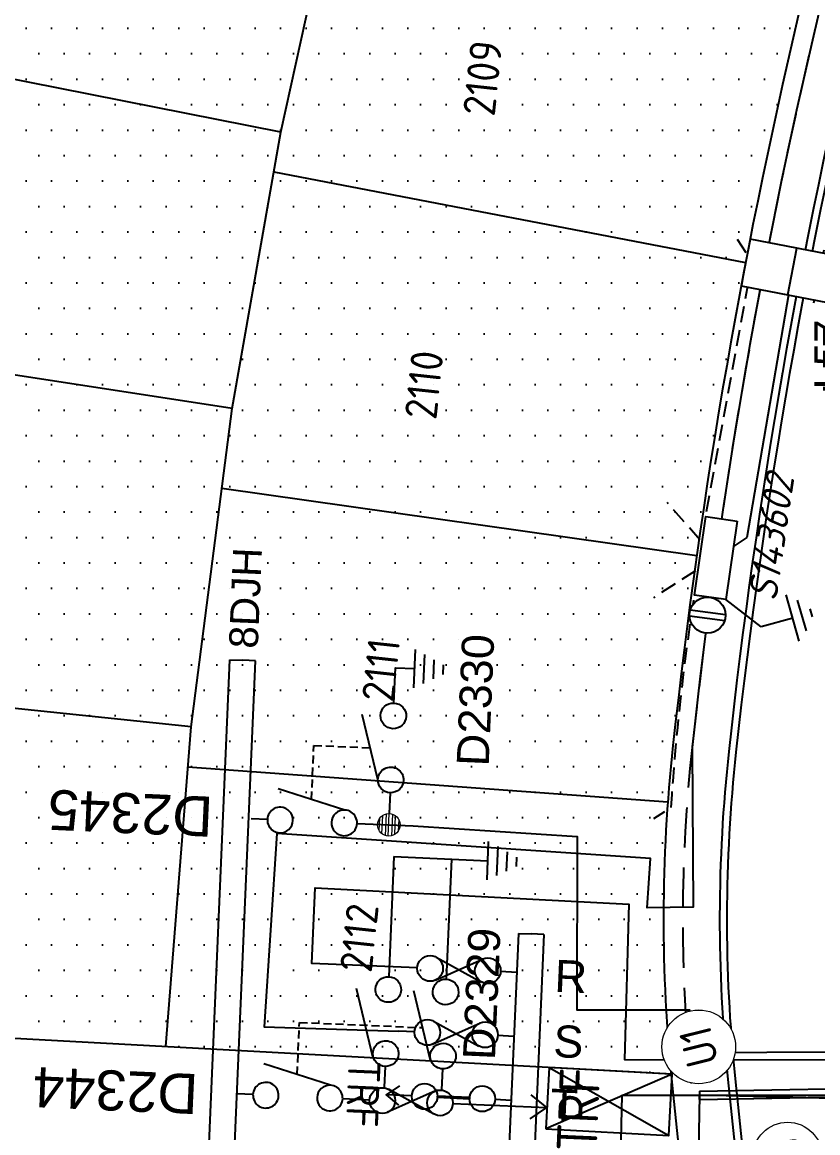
# Model space of a CAD drawing. Extents: x 294483 to 298733, y 6233899 to 6239242.
# Drawn here: x 296317 to 296366.6, y 6236670.9 to 6236740.2 of the extents above; entities that cross this region are included whole.
import ezdxf
from ezdxf.enums import TextEntityAlignment as Align

# ---------------------------------------------------------------- set-up
doc = ezdxf.new("R2010")
doc.units = 0
for name, pattern in [('A', [0]), ('CENTERX2', [4, 2.5, -0.5, 0.5, -0.5]), ('DASHED', [0.75, 0.5, -0.25]), ('Trench-Service', [1.5, 1, -0.5])]:
    doc.linetypes.add(name, pattern=pattern)
for name, color, linetype in [('_User Duct ID', 3, 'Continuous'), ('Duct_SP_NEW', 2, 'Continuous'), ('Equip_HV_NEW', 2, 'Continuous'), ('Equip_LV_NEW', 2, 'Continuous'), ('Equip_SP_SL_NEW', 2, 'Continuous'), ('Mains_HV_NEW_U72', 2, 'Continuous'), ('Mains_LV_NEW_T84', 2, 'Continuous'), ('Notes', 7, 'Continuous'), ('Notes_LV_MISC', 7, 'Continuous'), ('Notes_SL_MISC', 7, 'Continuous'), ('Notes_SP_NEW', 2, 'Continuous'), ('Services_SP_NEW_UG', 2, 'Trench-Service'), ('Sub_LV_EXT', 7, 'Continuous'), ('Sub_LV_NEW', 2, 'Continuous'), ('Sub_SP_NEW', 2, 'Continuous'), ('SupportsOH_SP_TR_HV_LV_SL_EXT', 7, 'Continuous'), ('SupportsUG_SP_LV_NEW', 2, 'Continuous'), ('SupportsUG_SP_LV_SL_NEW', 2, 'Continuous'), ('Trench_SP_NEW', 2, 'Continuous')]:
    doc.layers.add(name, color=color, linetype=linetype)
doc.layers.add('Cadastre Land Parcels_SP_EXT', color=9, linetype='Continuous', lineweight=5)
doc.styles.add('ARIAL', font='arial.ttf', dxfattribs={"height": 2})
doc.styles.add('iecARIAL', font='arial.ttf', dxfattribs={"height": 2})
doc.styles.add('ieISOCP', font='isocp.shx')
doc.styles.add('IESYMBOL1', font='isocp.shx')
doc.styles.add('POLE_LABEL', font='arial.ttf')
doc.styles.add('SL_LABEL', font='arial.ttf')
doc.styles.get("Standard").update_dxf_attribs({"font": 'isocp.shx'})
doc.styles.add('SWG_LABEL', font='arial.ttf', dxfattribs={"height": 2})
doc.styles.add('SWITCH_LABEL', font='arial.ttf', dxfattribs={"height": 2.5})
doc.linetypes.add('Cable 4', pattern='A,5.25,-0.1,["o",Standard,S=2,R=0,X=1.5,Y=-0.7],-4', length=9.35)
doc.linetypes.add('Cable New UG', pattern='A,7,-0.25,["x",Standard,S=2,R=0,X=0.2,Y=-0.8],-2.1', length=9.35)

# ---------------------------------------------------------------- blocks, each defined once
blk = doc.blocks.new('SUB_PADMOUNT_NEW')
for p, q in [((-3.84, 1.92), (3.84, -1.92)), ((3.84, 1.92), (-3.84, -1.92))]:
    blk.add_line(p, q)
blk.add_lwpolyline([(-3.84, -1.92), (3.84, -1.92), (3.84, 1.92), (-3.84, 1.92)], close=True)
for tag, height, flags, p in [('ASSET_NUM', 2.5, 8, (2, 2)), ('STREET_CODE', 0.2, 9, (1.5, 0)), ('NO_PHASES', 0.2, 9, (1.5, -0.2)), ('OPERATING_VOLTAGE', 0.2, 9, (1.5, -0.4)), ('ORIENTATION', 0.2, 9, (1.5, -0.6)), ('OWNED_BY', 0.2, 9, (1.5, -0.8)), ('OPERATED_BY', 0.2, 9, (1.5, -1)), ('MAINTAINED_BY', 0.2, 9, (1.5, -1.2)), ('CONSTRUCTED_VOLTAGE', 0.2, 9, (1.5, -1.4)), ('SECONDARY_VOLTAGE', 0.2, 9, (1.5, -1.6)), ('STATE', 0.2, 9, (1.5, -1.8)), ('PARENT', 0.2, 9, (1.5, -2)), ('SUBSTATION_TYPE', 0.2, 9, (1.5, -2.2)), ('SUBURB', 0.2, 9, (1.5, -2.8)), ('USAGE', 0.2, 9, (1.5, -2.4)), ('LEGEND', 0.2, 9, (1.5, -2.6)), ('STREETNAME', 0.2, 9, (1.5, -3)), ('LOCATION', 0.2, 9, (1.5, -3.2)), ('NOTES', 0.2, 9, (1.5, -3.4)), ('Z', 0.2, 1, (1.5, -3.6))]:
    blk.add_attdef(tag, text='', height=height, dxfattribs=dict(flags=flags)).set_placement(p, align=Align.MIDDLE_LEFT)
blk = doc.blocks.new('TX_LINK_NEW')
h = blk.add_hatch(color=256)
edge = h.paths.add_edge_path()
edge.add_line((2.598, 0.05), (4.601, 0.05))
edge.add_arc((5.4, 0.011), 0.8, 177.23529, 184.40267)
edge.add_line((4.602, -0.05), (2.598, -0.05))
edge.add_arc((1.8, 0), 0.8, 356.41668, 363.58332)
blk.add_line((7.2, 0.013), (7.798, 0.013))
for points in [[(1, 0), (0, 0)], [(2.598, 0.05), (4.601, 0.05)], [(6.2, 0.013), (7.2, 0.013)], [(6.998, -0.587), (7.798, 0.013), (6.998, 0.613)], [(2.598, -0.05), (4.602, -0.05)]]:
    blk.add_lwpolyline(points)
for centre in [(1.8, 0), (5.4, 0.011)]:
    blk.add_circle(centre, 0.8)
for centre, start, end in [((1.8, 0), 356.41668, 3.58332), ((5.4, 0.011), 177.23529, 184.40267)]:
    blk.add_arc(centre, 0.8, start, end)
at = {"style": 'IESYMBOL1'}
blk.add_text('TRF', height=2, rotation=90, dxfattribs=at).set_placement((9.238, 0.013), align=Align.MIDDLE_CENTER)
at = {"flags": 1}
blk.add_attdef('Z', (0, 0), '', height=0.2, dxfattribs=at)
at = {"layer": 'Sub_LV_EXT', "flags": 1}
for tag, p in [('USAGE', (2.14, -1.142)), ('ORIENTATION', (2.14, -1.527)), ('NOTES', (2.14, -3.066))]:
    blk.add_attdef(tag, p, '', height=0.2, dxfattribs=at)
blk = doc.blocks.new('LV_UG_DFUSE_CLOSED_NEW')
for points in [[(5.04, 0.726), (2.156, -0.717)], [(5.049, -0.707), (2.156, 0.717)], [(1, 0), (0, 0)], [(6.2, 0.013), (7.2, 0.013)]]:
    blk.add_lwpolyline(points)
for centre in [(1.8, 0), (5.4, 0.011)]:
    blk.add_circle(centre, 0.8)
for tag, flags, p in [('ACTUAL_STATUS', 9, (1.5, 0)), ('CONSTRUCTED_VOLTAGE', 9, (1.5, -0.2)), ('NO_PHASES', 9, (1.5, -0.4)), ('OPERATED_BY', 9, (1.5, -0.6)), ('MAINTAINED_BY', 9, (1.5, -0.8)), ('OWNED_BY', 9, (1.5, -1)), ('OPERATING_VOLTAGE', 9, (1.5, -1.2)), ('ORIENTATION', 9, (1.5, -1.4)), ('STATE', 9, (1.5, -1.6)), ('SWITCH_TYPE', 9, (1.5, -1.8)), ('USAGE', 9, (1.5, -2)), ('Z', 1, (1.5, -2.4)), ('NOTES', 9, (1.5, -2.2))]:
    blk.add_attdef(tag, text='', height=0.2, dxfattribs=dict(flags=flags)).set_placement(p, align=Align.MIDDLE_LEFT)
blk = doc.blocks.new('*U8')
at = {"layer": 'Sub_LV_NEW'}
for p, q in [((-1.6, 0), (-1.6, 19.483)), ((-1.6, 19.483), (-0.8, 19.483)), ((0, 19.483), (-0.8, 19.483)), ((0, 0), (0, 19.483)), ((-1.6, 0), (-0.8, 0)), ((0, 0), (-0.8, 0))]:
    blk.add_line(p, q, dxfattribs=at)
blk = doc.blocks.new('PILLAR_NEW')
for tag, height, flags, p in [('ASSET_NUM', 2.5, 8, (2, 4)), ('STREET_CODE', 0.2, 9, (1.5, 2)), ('OWNED_BY', 0.2, 9, (1.5, 1.8)), ('OPERATED_BY', 0.2, 9, (1.5, 1.6))]:
    blk.add_attdef(tag, text='', height=height, dxfattribs=dict(flags=flags)).set_placement(p, align=Align.MIDDLE_LEFT)
blk.add_wipeout([(-2.475, 0.99), (2.475, 0.99), (2.475, -0.99), (-2.475, -0.99)])
at = {"lineweight": -3}
blk.add_lwpolyline([(-2.475, 0.99), (2.475, 0.99), (2.475, -0.99), (-2.475, -0.99)], close=True, dxfattribs=at)
for tag, flags, p in [('MAINTAINED_BY', 9, (1.5, 1.4)), ('STATE', 9, (1.5, 1.2)), ('SUPPORT_TYPE', 9, (1.5, 1)), ('USAGE', 9, (1.5, 0.8)), ('LEGEND', 9, (1.5, 0.6)), ('SUBURB', 9, (1.5, 0.2)), ('STREETNAME', 9, (1.5, 0)), ('PARENT', 9, (1.5, 0.4)), ('Z', 1, (1.5, -0.6)), ('LOCATION', 9, (1.5, -0.2)), ('NOTES', 9, (1.5, -0.4))]:
    blk.add_attdef(tag, text='', height=0.2, dxfattribs=dict(flags=flags)).set_placement(p, align=Align.MIDDLE_LEFT)
blk = doc.blocks.new('*U27')
blk.add_line((0, 0), (0, 0))
for tag, p, flags in [('Z', (0, 0), 1), ('OPERATED_BY', (0, -9.607), 9)]:
    blk.add_attdef(tag, p, '', height=0.2, dxfattribs=dict(flags=flags))
at = {"style": 'SL_LABEL', "flags": 9}
blk.add_attdef('STREET_CODE', text='', height=0.2, dxfattribs=at).set_placement((0, -0.2), align=Align.MIDDLE_LEFT)
for tag, height, flags, p in [('CONSTRUCTED_VOLTAGE', 0.2, 9, (0, -0.4)), ('CONTROL_TYPE', 0.2, 9, (0, -0.6)), ('LANTERN_PURPOSE', 0.2, 9, (0, -0.8)), ('LANTERN_TYPE', 0.2, 9, (0, -1)), ('NO_PHASES', 0.2, 9, (0, -1.2)), ('OPERATING_VOLTAGE', 0.2, 9, (0, -1.4)), ('ORIENTATION', 0.2, 9, (0, -1.6)), ('OWNED_BY', 0.2, 9, (0, -1.8)), ('LNUMBER', 2.5, 8, (1.2, -2.8)), ('STATE', 0.2, 9, (0, -2)), ('USAGE', 0.2, 9, (0, -2.2)), ('CEXIST', 0.2, 9, (0, -2.4)), ('CNEW', 0.2, 9, (0, -2.6)), ('CNUMBER', 0.2, 9, (0, -2.8)), ('CREMOVE', 0.2, 9, (0, -3)), ('CREPLACE', 0.2, 9, (0, -3.2)), ('LKINGHEIGHT', 0.2, 9, (0, -3.4)), ('LBRACKET', 0.2, 9, (0, -3.6)), ('LBRACKETVOCAB', 0.2, 9, (0, -3.8)), ('LCATEGORY', 0.2, 9, (0, -4)), ('LCHARGE1', 0.2, 9, (0, -4.2)), ('LCHARGE1PERCENT', 0.2, 9, (0, -4.4)), ('LCHARGE2', 0.2, 9, (0, -4.6)), ('LCHARGE2PERCENT', 0.2, 9, (0, -4.8)), ('LCHARGE3', 0.2, 9, (0, -5)), ('LCHARGE3PERCENT', 0.2, 9, (0, -5.2)), ('LEXIST', 0.2, 9, (0, -5.4)), ('LLAMP', 0.2, 9, (0, -5.6)), ('LLAMPVOCAB', 0.2, 9, (0, -5.8)), ('LMAST', 0.2, 9, (0, -6)), ('LMASTVOCAB', 0.2, 9, (0, -6.2)), ('LNEW', 0.2, 9, (0, -6.4)), ('LANTNUMBER', 0.2, 9, (0, -6.6)), ('LOUTREACH', 0.2, 9, (0, -7)), ('LOUTREACHVOCAB', 0.2, 9, (0, -7.2)), ('LRATECODE', 0.2, 9, (0, -7.4)), ('LREMOVE', 0.2, 9, (0, -7.6)), ('LREPLACE', 0.2, 9, (0, -7.8)), ('LTYPE', 0.2, 9, (0, -8)), ('LTYPEVOCAB', 0.2, 9, (0, -8.2)), ('LEGEND', 0.2, 9, (0, -8.4)), ('SUBURB', 0.2, 9, (0, -8.6)), ('STREETNAME', 0.2, 9, (0, -8.8)), ('LOCATION', 0.2, 9, (0, -9)), ('NOTES', 0.2, 9, (0, -9.2)), ('MAINTAINED_BY', 0.2, 9, (0, -9.863))]:
    blk.add_attdef(tag, text='', height=height, dxfattribs=dict(flags=flags)).set_placement(p, align=Align.MIDDLE_LEFT)
at = {"color": 82, "lineweight": 25, "true_color": 0x23df20}
blk.add_wipeout([(0, 5.718), (-0.431, 5.655), (-0.855, 5.45), (-1.18, 5.144), (-1.354, 4.864), (-1.5, 4.218), (-1.332, 3.527), (-1.061, 3.157), (-0.611, 2.848), (0, 2.718), (0.665, 2.874), (1.06, 3.157), (1.353, 3.57), (1.5, 4.218), (1.393, 4.773), (1.06, 5.278), (0.638, 5.575)], dxfattribs=at)
for p, q in [((0, 5.718), (0, 6.468)), ((-1.459, 5.676), (-1.061, 5.278)), ((1.458, 5.676), (1.06, 5.278)), ((-2.25, 4.218), (-1.5, 4.218)), ((1.5, 4.218), (2.25, 4.218)), ((-1.459, 2.759), (-1.061, 3.157)), ((1.458, 2.759), (1.06, 3.157)), ((0, 0), (0, 2.721))]:
    blk.add_line(p, q)
blk.add_circle((0, 4.218), 1.5)
blk = doc.blocks.new('COLUMN_NEW')
for tag, height, flags, p in [('ASSET_NUM', 2.5, 8, (2, 2)), ('STREETNAME', 0.2, 9, (1.5, -2)), ('Z', 0.2, 1, (1.5, -2.8)), ('LOCATION', 0.2, 9, (1.5, -2.2)), ('NOTES', 0.2, 9, (1.5, -2.4)), ('LABEL_ALIGNMENT', 0.2, 9, (1.5, -2.6))]:
    blk.add_attdef(tag, text='', height=height, dxfattribs=dict(flags=flags)).set_placement(p, align=Align.MIDDLE_LEFT)
blk.add_wipeout([(-1.485, -1.485), (1.485, -1.485), (1.485, 1.485), (-1.485, 1.485)])
at = {"lineweight": -3}
blk.add_lwpolyline([(-1.485, -1.485), (1.485, -1.485), (1.485, 1.485), (-1.485, 1.485)], close=True, dxfattribs=at)
at = {"style": 'POLE_LABEL', "flags": 9}
blk.add_attdef('STRUCTURE_PLANT_NUMBER', text='', height=0.2, dxfattribs=at).set_placement((1.5, 0.242), align=Align.MIDDLE_LEFT)
at = {"flags": 9}
for tag, p in [('STREET_CODE', (1.5, 0)), ('COLUMN_TYPE', (1.5, -0.2)), ('OWNED_BY', (1.5, -0.4)), ('OPERATED_BY', (1.5, -0.6)), ('STATE', (1.5, -1)), ('MAINTAINED_BY', (1.5, -0.8)), ('USAGE', (1.5, -1.2)), ('LEGEND', (1.5, -1.4)), ('SUBURB', (1.5, -1.8)), ('PARENT', (1.5, -1.6))]:
    blk.add_attdef(tag, text='', height=0.2, dxfattribs=at).set_placement(p, align=Align.MIDDLE_LEFT)
blk = doc.blocks.new('DUCT_INDICATOR')
at = {"color": 7, "lineweight": 9}
blk.add_attdef('CODE', text='', height=1.8, dxfattribs=at).set_placement((-4.396, 4.914), align=Align.MIDDLE_CENTER)
at = {"color": 7, "linetype": 'Continuous'}
blk.add_wipeout([(0, 2.874), (-0.984, 2.701), (-1.603, 2.386), (-2.177, 1.877), (-2.673, 1.056), (-2.874, 0), (-2.738, -0.873), (-2.4, -1.582), (-1.974, -2.089), (-1.133, -2.642), (-0.477, -2.834), (0.747, -2.775), (1.67, -2.339), (2.395, -1.589), (2.694, -1.002), (2.843, -0.422), (2.874, 0), (2.82, 0.556), (2.676, 1.05), (2.485, 1.444), (2.19, 1.862), (1.811, 2.232), (1.321, 2.553), (0.849, 2.746)], dxfattribs=at)
at = {"color": 7, "lineweight": 18}
blk.add_circle((0, 0), 2.874, dxfattribs=at)
at = {"color": 7, "lineweight": 9, "flags": 1}
blk.add_attdef('Z', (0, 0), '', height=0.2, dxfattribs=at)
blk = doc.blocks.new('SWG_SIE_TRF_NOES_NEW')
for p, q in [((7.008, 0.801), (2.793, 1.949)), ((14.679, 0), (20.536, -0.004))]:
    blk.add_line(p, q)
at = {"linetype": 'DASHED'}
blk.add_lwpolyline([(4.901, 1.375), (4.901, 4.638), (12.609, 4.638)], dxfattribs=at)
for points in [[(2.998, -0.79, 1), (3.002, 0.81, 1)], [(6.998, -0.798, 1), (7.002, 0.801, 1)]]:
    blk.add_lwpolyline(points, format="xyb", close=True)
for points in [[(19.536, -0.753), (20.536, -0.004), (19.536, 0.747)], [(2.2, 0.011), (1.2, 0.011)], [(7.8, 0), (9.453, 0)]]:
    blk.add_lwpolyline(points)
at = {"flags": 1}
blk.add_attdef('Z', (0, 0), '', height=0.2, dxfattribs=at)
at = {"style": 'SWITCH_LABEL', "flags": 9}
blk.add_attdef('STREET_CODE', text='', height=0.2, dxfattribs=at).set_placement((0, -0.2), align=Align.MIDDLE_LEFT)
at = {"flags": 9}
for tag, p in [('ORIENTATION', (0, -0.4)), ('PARENT', (0, -0.6)), ('SUBURB', (0, -1)), ('STREETNAME', (0, -1.2)), ('USAGE', (0, -0.8)), ('LOCATION', (0, -1.4)), ('OPERATED_BY', (-0.002, -2.108)), ('NOTES', (0, -1.6)), ('OWNED_BY', (0.004, -1.886)), ('MAINTAINED_BY', (-0.003, -2.315))]:
    blk.add_attdef(tag, text='', height=0.2, dxfattribs=at).set_placement(p, align=Align.MIDDLE_LEFT)
blk = doc.blocks.new('SWG_FUSE_NEW')
for points in [[(1.151, 0.718), (4.044, -0.706)], [(1.16, -0.715), (4.044, 0.727)]]:
    blk.add_lwpolyline(points)
for centre in [(0.8, -0.001), (4.4, 0.01)]:
    blk.add_circle(centre, 0.8)
blk = doc.blocks.new('SWG_SIE_TRF_NEW')
at = {"linetype": 'CENTERX2'}
blk.add_blockref('SWG_SIE_TRF_NOES_NEW', (0, 0), dxfattribs=at)
at = {"linetype": 'CENTERX2', "rotation": 180}
blk.add_blockref('SWG_FUSE_NEW', (14.679, 0), dxfattribs=at)
at = {"style": 'IESYMBOL1'}
blk.add_text('TRF', height=2.5, rotation=89.98256, dxfattribs=at).set_placement((22.515, -0.055), align=Align.MIDDLE_CENTER)
blk = doc.blocks.new('SWG_SIE_SU_NEW')
blk.add_line((5.808, 0.79), (1.594, 1.938))
at = {"linetype": 'A', "lineweight": 0}
for p, q in [((7.981, 0.347), (7.98, -0.368)), ((8.18, -0.584), (8.181, 0.562)), ((8.381, 0.659), (8.379, -0.682)), ((8.579, -0.712), (8.581, 0.688)), ((8.781, 0.659), (8.779, -0.683)), ((8.98, -0.588), (8.981, 0.564)), ((9.181, 0.351), (9.18, -0.376))]:
    blk.add_line(p, q, dxfattribs=at)
at = {"linetype": 'DASHED'}
blk.add_lwpolyline([(3.701, 1.364), (3.701, 4.733), (7.222, 4.733)], dxfattribs=at)
for points in [[(1.798, -0.802, 1), (1.802, 0.798, 1)], [(5.798, -0.81, 1), (5.802, 0.79, 1)]]:
    blk.add_lwpolyline(points, format="xyb", close=True)
for points in [[(1, 0), (0, 0)], [(6.6, -0.012), (10.1, -0.012)]]:
    blk.add_lwpolyline(points)
at = {"linetype": 'A', "lineweight": 0}
blk.add_circle((8.582, -0.012), 0.7, dxfattribs=at)
at = {"style": 'SWG_LABEL', "flags": 8}
blk.add_attdef('ASSET_NUM', text='', height=2.5, rotation=179.95437, dxfattribs=at).set_placement((-2.4, 0.012), align=Align.MIDDLE_LEFT)
at = {"flags": 1}
blk.add_attdef('Z', (0, 0), '', height=0.2, dxfattribs=at)
at = {"style": 'SWITCH_LABEL', "flags": 9}
blk.add_attdef('STREET_CODE', text='', height=0.2, dxfattribs=at).set_placement((0, 0), align=Align.MIDDLE_LEFT)
at = {"flags": 9}
for tag, p in [('ORIENTATION', (0, -0.2)), ('PARENT', (0, -0.4)), ('USAGE', (0, -0.6)), ('SUBURB', (0, -0.8)), ('STREETNAME', (0, -1)), ('LOCATION', (0, -1.2)), ('NOTES', (0, -1.4)), ('MAINTAINED_BY', (-0.015, -2.047)), ('OPERATED_BY', (-0.013, -1.84)), ('OWNED_BY', (-0.007, -1.617))]:
    blk.add_attdef(tag, text='', height=0.2, dxfattribs=at).set_placement(p, align=Align.MIDDLE_LEFT)
blk = doc.blocks.new('SWG_SIE_TRS_ES_1_NEW')
for p, q in [((-6.103, 4.327), (-1.804, 5.547)), ((-6.103, 0.747), (-1.804, 1.966)), ((5.301, -2.29), (7.701, -2.285)), ((5.603, -2.89), (7.403, -2.886)), ((5.904, -3.489), (7.104, -3.486)), ((6.205, -4.088), (6.805, -4.087))]:
    blk.add_line(p, q)
for points in [[(-5.789, 2.759, -1), (-5.793, 4.359, -1)], [(-1.789, 2.767, -1), (-1.793, 4.367, -1)], [(-5.789, -0.821, -1), (-5.793, 0.779, -1)], [(-1.789, -0.813, -1), (-1.793, 0.787, -1)]]:
    blk.add_lwpolyline(points, format="xyb", close=True)
for points in [[(-6.591, 3.558), (-7.891, 3.558)], [(6.501, 3.569), (-0.991, 3.569)], [(6.501, 3.569), (6.501, -2.288)], [(-6.591, -0.023), (-7.891, -0.023)], [(6.501, -0.012), (-0.991, -0.012)]]:
    blk.add_lwpolyline(points)
at = {"flags": 1}
blk.add_attdef('Z', (0, 0), '', height=0.2, dxfattribs=at)
at = {"style": 'SWITCH_LABEL', "flags": 9}
blk.add_attdef('STREET_CODE', text='', height=0.2, dxfattribs=at).set_placement((0, -0.2), align=Align.MIDDLE_LEFT)
at = {"flags": 9}
for tag, p in [('ORIENTATION', (0, -0.4)), ('PARENT', (0, -0.6)), ('SUBURB', (0, -1)), ('STREETNAME', (0, -1.2)), ('USAGE', (0, -0.8)), ('LOCATION', (0, -1.4)), ('NOTES', (0, -1.6)), ('OPERATED_BY', (0.005, -2.026)), ('OWNED_BY', (0.012, -1.804)), ('MAINTAINED_BY', (0.004, -2.233))]:
    blk.add_attdef(tag, text='', height=0.2, dxfattribs=at).set_placement(p, align=Align.MIDDLE_LEFT)
at = {"style": 'SWG_LABEL', "flags": 8}
blk.add_attdef('ASSET_NUM', text='', height=2.5, dxfattribs=at).set_placement((-1.812, -2.264), align=Align.MIDDLE_CENTER)
blk = doc.blocks.new('SWG_SIE_ES_NEW')
for p, q in [((-5.793, 0.779), (-1.793, 1.926)), ((0.012, -1.212), (2.412, -1.207)), ((0.313, -1.811), (2.113, -1.807)), ((0.614, -2.41), (1.814, -2.408)), ((0.915, -3.01), (1.515, -3.008))]:
    blk.add_line(p, q)
for points in [[(-5.789, -0.821, -1), (-5.793, 0.779, -1)], [(-1.789, -0.813, -1), (-1.793, 0.787, -1)]]:
    blk.add_lwpolyline(points, format="xyb", close=True)
for points in [[(-6.591, -0.023), (-7.891, -0.023)], [(-0.991, -0.012), (1.212, -0.012), (1.212, -1.209)]]:
    blk.add_lwpolyline(points)
at = {"flags": 1}
blk.add_attdef('Z', (0, 0), '', height=0.2, dxfattribs=at)
at = {"style": 'SWITCH_LABEL', "flags": 9}
blk.add_attdef('STREET_CODE', text='', height=0.2, dxfattribs=at).set_placement((0, -0.2), align=Align.MIDDLE_LEFT)
at = {"flags": 9}
for tag, p in [('ORIENTATION', (0, -0.4)), ('PARENT', (0, -0.6)), ('SUBURB', (0, -1)), ('STREETNAME', (0, -1.2)), ('USAGE', (0, -0.8)), ('LOCATION', (0, -1.4)), ('OPERATED_BY', (-0.003, -2.005)), ('NOTES', (0, -1.6)), ('OWNED_BY', (0.004, -1.783)), ('MAINTAINED_BY', (-0.004, -2.212))]:
    blk.add_attdef(tag, text='', height=0.2, dxfattribs=at).set_placement(p, align=Align.MIDDLE_LEFT)
at = {"style": 'ARIAL', "flags": 8}
blk.add_attdef('ASSET_NUM', text='', height=2, dxfattribs=at).set_placement((14.296, -5.086), align=Align.MIDDLE_RIGHT)
blk = doc.blocks.new('*U43')
for p, q in [((-1.6, 0), (-1.6, 54.053)), ((-1.6, 54.053), (-0.8, 54.053)), ((0, 54.053), (-0.8, 54.053)), ((0, 0), (0, 54.053)), ((-1.6, 0), (-0.8, 0)), ((0, 0), (-0.8, 0))]:
    blk.add_line(p, q)
at = {"style": 'ARIAL'}
blk.add_attdef('SWG_TYPE', text='', height=1.8, rotation=90, dxfattribs=at).set_placement((-0.8, 54.798), align=Align.MIDDLE_LEFT)
blk.add_attdef('SUB_TYPE', text='', height=1.8, rotation=90, dxfattribs=at).set_placement((-0.8, -0.757), align=Align.MIDDLE_RIGHT)
blk = doc.blocks.new('*U87')
blk.add_line((0, 0), (0, 0))
for tag, p, flags in [('Z', (0, 0), 1), ('OPERATED_BY', (0, -9.607), 9)]:
    blk.add_attdef(tag, p, '', height=0.2, dxfattribs=dict(flags=flags))
at = {"style": 'SL_LABEL', "flags": 9}
blk.add_attdef('STREET_CODE', text='', height=0.2, dxfattribs=at).set_placement((0, -0.2), align=Align.MIDDLE_LEFT)
for tag, height, flags, p in [('CONSTRUCTED_VOLTAGE', 0.2, 9, (0, -0.4)), ('CONTROL_TYPE', 0.2, 9, (0, -0.6)), ('LANTERN_PURPOSE', 0.2, 9, (0, -0.8)), ('LANTERN_TYPE', 0.2, 9, (0, -1)), ('NO_PHASES', 0.2, 9, (0, -1.2)), ('OPERATING_VOLTAGE', 0.2, 9, (0, -1.4)), ('ORIENTATION', 0.2, 9, (0, -1.6)), ('OWNED_BY', 0.2, 9, (0, -1.8)), ('LNUMBER', 2.5, 8, (1.2, -2.8)), ('STATE', 0.2, 9, (0, -2)), ('USAGE', 0.2, 9, (0, -2.2)), ('CEXIST', 0.2, 9, (0, -2.4)), ('CNEW', 0.2, 9, (0, -2.6)), ('CNUMBER', 0.2, 9, (0, -2.8)), ('CREMOVE', 0.2, 9, (0, -3)), ('CREPLACE', 0.2, 9, (0, -3.2)), ('LKINGHEIGHT', 0.2, 9, (0, -3.4)), ('LBRACKET', 0.2, 9, (0, -3.6)), ('LBRACKETVOCAB', 0.2, 9, (0, -3.8)), ('LCATEGORY', 0.2, 9, (0, -4)), ('LCHARGE1', 0.2, 9, (0, -4.2)), ('LCHARGE1PERCENT', 0.2, 9, (0, -4.4)), ('LCHARGE2', 0.2, 9, (0, -4.6)), ('LCHARGE2PERCENT', 0.2, 9, (0, -4.8)), ('LCHARGE3', 0.2, 9, (0, -5)), ('LCHARGE3PERCENT', 0.2, 9, (0, -5.2)), ('LEXIST', 0.2, 9, (0, -5.4)), ('LLAMP', 0.2, 9, (0, -5.6)), ('LLAMPVOCAB', 0.2, 9, (0, -5.8)), ('LMAST', 0.2, 9, (0, -6)), ('LMASTVOCAB', 0.2, 9, (0, -6.2)), ('LNEW', 0.2, 9, (0, -6.4)), ('LANTNUMBER', 0.2, 9, (0, -6.6)), ('LOUTREACH', 0.2, 9, (0, -7)), ('LOUTREACHVOCAB', 0.2, 9, (0, -7.2)), ('LRATECODE', 0.2, 9, (0, -7.4)), ('LREMOVE', 0.2, 9, (0, -7.6)), ('LREPLACE', 0.2, 9, (0, -7.8)), ('LTYPE', 0.2, 9, (0, -8)), ('LTYPEVOCAB', 0.2, 9, (0, -8.2)), ('LEGEND', 0.2, 9, (0, -8.4)), ('SUBURB', 0.2, 9, (0, -8.6)), ('STREETNAME', 0.2, 9, (0, -8.8)), ('LOCATION', 0.2, 9, (0, -9)), ('NOTES', 0.2, 9, (0, -9.2)), ('MAINTAINED_BY', 0.2, 9, (0, -9.863))]:
    blk.add_attdef(tag, text='', height=height, dxfattribs=dict(flags=flags)).set_placement(p, align=Align.MIDDLE_LEFT)
at = {"color": 82, "lineweight": 25, "true_color": 0x23df20}
blk.add_wipeout([(0, 5.718), (-0.431, 5.655), (-0.855, 5.45), (-1.18, 5.144), (-1.354, 4.864), (-1.5, 4.218), (-1.332, 3.527), (-1.061, 3.157), (-0.611, 2.848), (0, 2.718), (0.665, 2.874), (1.06, 3.157), (1.353, 3.57), (1.5, 4.218), (1.393, 4.773), (1.06, 5.278), (0.638, 5.575)], dxfattribs=at)
for p, q in [((0, 5.718), (0, 6.468)), ((-1.459, 5.676), (-1.061, 5.278)), ((1.458, 5.676), (1.06, 5.278)), ((-2.25, 4.218), (-1.5, 4.218)), ((1.5, 4.218), (2.25, 4.218)), ((-1.459, 2.759), (-1.061, 3.157)), ((1.458, 2.759), (1.06, 3.157)), ((0, 0), (0, 2.721))]:
    blk.add_line(p, q)
blk.add_circle((0, 4.218), 1.5)
blk = doc.blocks.new('*U159')
for tag, flags, p in [('ACTUAL_STATUS', 9, (1.5, 0)), ('STATE', 9, (1.5, -1)), ('CONSTRUCTED_VOLTAGE', 9, (1.5, -0.2)), ('NO_PHASES', 9, (1.5, -0.4)), ('OPERATING_VOLTAGE', 9, (1.5, -0.6)), ('ORIENTATION', 9, (1.5, -0.8)), ('SWITCH_TYPE', 9, (1.5, -1.2)), ('USAGE', 9, (1.5, -1.4)), ('NOTES', 9, (1.5, -1.6)), ('OWNED_BY', 9, (1.5, -1.8)), ('TYPE', 9, (1.5, -2.6)), ('Z', 1, (1.5, -2.8)), ('OPERATED_BY', 9, (1.5, -2)), ('MAINTAINED_BY', 9, (1.5, -2.2)), ('NUMBER_OF_PHASES', 9, (1.5, -2.4))]:
    blk.add_attdef(tag, text='', height=0.2, dxfattribs=dict(flags=flags)).set_placement(p, align=Align.MIDDLE_LEFT)
blk.add_wipeout([(10.193, -6.039), (10.369, -5.973), (10.535, -5.886), (10.689, -5.779), (10.829, -5.654), (10.951, -5.512), (11.055, -5.355), (11.138, -5.187), (11.2, -5.01), (11.239, -4.826), (11.254, -4.64), (11.246, -4.452), (11.215, -4.267), (11.161, -4.087), (11.084, -3.916), (10.987, -3.756), (10.871, -3.609), (10.736, -3.477), (10.587, -3.364), (10.424, -3.27), (10.251, -3.198), (10.071, -3.147), (9.885, -3.12), (9.698, -3.116), (9.511, -3.136), (9.328, -3.179), (9.153, -3.244), (8.986, -3.331), (8.832, -3.438), (8.693, -3.564), (8.57, -3.706), (8.467, -3.862), (8.383, -4.03), (8.322, -4.208), (8.283, -4.391), (8.267, -4.578), (8.275, -4.766), (8.306, -4.951), (8.361, -5.13), (8.437, -5.302), (8.534, -5.462), (8.651, -5.609), (8.785, -5.74), (8.934, -5.854), (9.097, -5.947), (9.27, -6.02), (9.451, -6.07), (9.636, -6.098), (9.824, -6.102), (10.011, -6.082)])
for p, q in [((10.238, -3.187), (8.842, -5.795)), ((10.679, -3.423), (9.283, -6.031))]:
    blk.add_line(p, q)
blk.add_circle((9.761, -4.609), 1.5)
blk = doc.blocks.new('Earth')
for p, q in [((0, -2.044), (0, 0)), ((-1.5, -2.044), (1.5, -2.044)), ((-1, -2.644), (1, -2.644)), ((-0.25, -3.244), (0.25, -3.244))]:
    blk.add_line(p, q)

msp = doc.modelspace()

# ---------------------------------------------------------------- hatches: boundary and pattern name
at = {"layer": 'Notes'}
h = msp.add_hatch(dxfattribs=at)
h.set_pattern_fill('DOTS', color=256)
h.paths.add_polyline_path([(296336.85855, 6236750.41245), (296336.85847, 6236750.41247), (296336.85898, 6236750.41441), (296307.71274, 6236757.52051), (296307.43852, 6236756.06104), (296307.28251, 6236756.09036, 0.00994762), (296303.57871, 6236739.18417), (296333.0816, 6236733.32695)])
h.paths.add_polyline_path([(296317.43928, 6236741.76193), (296317.6885, 6236744.06734), (296316.44859, 6236744.20138), (296316.19937, 6236741.89597)], flags=24)
h = msp.add_hatch(dxfattribs=at)
h.set_pattern_fill('DOTS', color=256)
h.paths.add_polyline_path([(296333.0816, 6236733.32695), (296303.57871, 6236739.18417, 0.00999333), (296300.53801, 6236722.06548), (296300.53823, 6236722.06544), (296300.53248, 6236722.03029, 0.00079083), (296300.32122, 6236720.67057), (296330.045, 6236716.09242)])
h.paths.add_polyline_path([(296314.04119, 6236723.99151), (296314.29159, 6236726.30781), (296312.99763, 6236726.44769), (296312.74723, 6236724.13139)], flags=24)
h = msp.add_hatch(dxfattribs=at)
h.set_pattern_fill('DOTS', color=256)
h.paths.add_polyline_path([(296330.045, 6236716.09242), (296300.32122, 6236720.67057, 0.01234853), (296297.58177, 6236699.36278), (296327.48883, 6236696.25644)])
h.paths.add_polyline_path([(296311.06688, 6236704.78384), (296311.32084, 6236707.13308), (296310.08093, 6236707.26712), (296309.82697, 6236704.91788)], flags=24)
h = msp.add_hatch(dxfattribs=at)
h.set_pattern_fill('DOTS', color=256)
h.paths.add_polyline_path([(296359.01833, 6236706.94214), (296329.4055, 6236711.12985), (296327.48883, 6236696.25644), (296327.29183, 6236693.76242), (296357.21271, 6236691.56623, -0.00885295), (296357.53439, 6236695.0925, -0.00795137)])
h.paths.add_polyline_path([(296340.26366, 6236697.61961), (296340.48941, 6236699.70787), (296339.2495, 6236699.84191), (296339.02375, 6236697.75365)], flags=24)
h = msp.add_hatch(dxfattribs=at)
h.set_pattern_fill('DOTS', color=256)
h.paths.add_polyline_path([(296327.48883, 6236696.25644), (296297.58177, 6236699.36278, 0.01153729), (296295.9758, 6236679.35492), (296295.89728, 6236677.93837), (296325.91343, 6236676.31186)])
h.paths.add_polyline_path([(296309.23375, 6236684.47422), (296309.48416, 6236686.79052), (296308.1902, 6236686.93041), (296307.93979, 6236684.61411)], flags=24)
h = msp.add_hatch(dxfattribs=at)
h.set_pattern_fill('DOTS', color=256)
edge = h.paths.add_edge_path()
edge.add_line((296357.21271, 6236691.56623), (296327.29183, 6236693.76242))
edge.add_line((296327.29183, 6236693.76242), (296325.91343, 6236676.31186))
edge.add_line((296325.91343, 6236676.31186), (296347.53857, 6236675.14005))
edge.add_line((296347.53857, 6236675.14005), (296357.41023, 6236674.60513))
edge.add_line((296357.41023, 6236674.60513), (296356.94708, 6236684.97573))
edge.add_arc((296456.94442, 6236684.24596), 100, 175.8020346, 179.5818657, ccw=False)

# ---------------------------------------------------------------- linework, layer by layer
at = {"layer": 'Cadastre Land Parcels_SP_EXT'}
for p, q in [((296333.0816, 6236733.32695), (296336.85898, 6236750.41441)), ((296333.0816, 6236733.32695), (296303.57871, 6236739.18417)), ((296330.045, 6236716.09242), (296333.0816, 6236733.32695)), ((296332.64729, 6236730.86196), (296362.06303, 6236725.2105)), ((296330.045, 6236716.09242), (296300.32122, 6236720.67057)), ((296327.48883, 6236696.25644), (296330.045, 6236716.09242)), ((296329.4055, 6236711.12985), (296359.01833, 6236706.94214)), ((296327.48883, 6236696.25644), (296297.58177, 6236699.36278)), ((296325.91348, 6236676.31248), (296327.48883, 6236696.25644)), ((296327.29183, 6236693.76242), (296357.21271, 6236691.56623)), ((296357.41023, 6236674.60513), (296295.89728, 6236677.93837))]:
    msp.add_line(p, q, dxfattribs=at)
at = {"layer": 'Duct_SP_NEW'}
for p, q in [((296359.18421, 6236673.54631), (296371.06687, 6236673.73947)), ((296359.18421, 6236673.54631), (296359.18844, 6236673.28634)), ((296359.19267, 6236673.02638), (296359.18844, 6236673.28634)), ((296359.19267, 6236673.02638), (296371.07532, 6236673.21954))]:
    msp.add_line(p, q, dxfattribs=at)
at = {"layer": 'Mains_HV_NEW_U72', "color": 10, "linetype": 'Cable New UG', "ltscale": 0.75, "flags": 128}
msp.add_lwpolyline([(296341.33397, 6236690.07794), (296351.57068, 6236689.42221), (296351.54394, 6236678.60433), (296358.57402, 6236678.61226), (296358.95673, 6236675.94747), (296372.27098, 6236676.01141)], dxfattribs=at)
at = {"layer": 'Mains_LV_NEW_T84', "color": 170, "linetype": 'Cable New UG', "ltscale": 0.75, "flags": 128}
for points in [[(296295.85395, 6236615.14103, -0.15769137), (296355.04454, 6236876.99874), (296375.00999, 6236907.27759), (296384.00685, 6236909.15664), (296404.1615, 6236894.58856), (296424.12852, 6236880.54028), (296425.69102, 6236871.15594, 0.12794525), (296358.72732, 6236694.96234), (296358.78647, 6236685.00611), (296358.78647, 6236685.00611), (296355.92607, 6236684.95887), (296356.13792, 6236688.0439), (296332.8444, 6236689.59663), (296332.04088, 6236677.54252), (296340.42371, 6236677.271)], [(296340.59541, 6236681.26161), (296335.01619, 6236681.50167), (296335.21874, 6236686.20925), (296354.7903, 6236685.19367), (296354.52164, 6236675.51122), (296369.08215, 6236675.49405, -0.00186296), (296369.08215, 6236675.49405), (296370.90438, 6236651.00183), (296380.56904, 6236641.7683)]]:
    msp.add_lwpolyline(points, format="xyb", dxfattribs=at)
at = {"layer": 'Mains_LV_NEW_T84', "color": 150, "linetype": 'Cable 4', "ltscale": 0.5, "flags": 128}
msp.add_lwpolyline([(296364.97827, 6236724.64362), (296362.13167, 6236708.05812), (296360.20651, 6236706.77411), (296360.20651, 6236706.77411), (296360.20651, 6236706.77411), (296360.20651, 6236706.77411)], dxfattribs=at)
at = {"layer": 'Mains_LV_NEW_T84', "color": 170, "linetype": 'Cable New UG', "ltscale": 0.75, "flags": 128}
msp.add_lwpolyline([(296339.9077, 6236665.27861), (296333.42974, 6236665.60638), (296333.15813, 6236660.23837), (296354.05394, 6236659.47524), (296354.36334, 6236673.28269), (296367.34917, 6236673.28269), (296369.12919, 6236650.17071), (296379.48733, 6236639.89446), (296379.48733, 6236627.10928), (296382.96588, 6236628.14995)], dxfattribs=at)
at = {"layer": 'Notes'}
for p, q in [((296333.0816, 6236733.32695), (296336.85898, 6236750.41441)), ((296333.0816, 6236733.32695), (296303.6559, 6236739.16887)), ((296330.045, 6236716.09242), (296333.0816, 6236733.32695)), ((296330.045, 6236716.09242), (296300.39464, 6236720.65928)), ((296327.48883, 6236696.25644), (296330.045, 6236716.09242)), ((296327.48883, 6236696.25644), (296297.64936, 6236699.35578)), ((296325.91348, 6236676.31248), (296327.48883, 6236696.25644)), ((296327.29183, 6236693.76242), (296357.21271, 6236691.56623)), ((296357.41023, 6236674.60513), (296295.95746, 6236677.9363))]:
    msp.add_line(p, q, dxfattribs=at)
at = {"layer": 'Notes', "color": 254, "true_color": 0xd1d1d1}
for p, q in [((296360.9624, 6236674.2606), (296364.37692, 6236641.43959)), ((296361.40998, 6236674.30716), (296364.82451, 6236641.48615))]:
    msp.add_line(p, q, dxfattribs=at)
at = {"layer": 'Notes', "flags": 128}
msp.add_lwpolyline([(296357.48122, 6236673.89839), (296360.899, 6236641.04594)], dxfattribs=at)
msp.add_lwpolyline([(296357.48122, 6236673.89839), (296360.899, 6236641.04594)], dxfattribs=at)
at = {"layer": 'Notes', "color": 254, "true_color": 0xd1d1d1}
for centre, radius, start, end in [((296730.81903, 6236654.36374), 448, 144.4900639, 177.8347981), ((296730.81903, 6236654.36374), 445.5, 144.4875421, 177.8347981), ((296730.26881, 6236654.56405), 439.95, 144.4614014, 185.1853716), ((296730.26881, 6236654.56405), 439.5, 144.4614014, 185.1853716), ((296730.81897, 6236654.36366), 372, 144.4560252, 173.7731019), ((296730.81897, 6236654.36366), 371.55, 144.4560252, 173.7731019), ((296456.94438, 6236684.24606), 96.5, 173.7731019, 185.939383), ((296456.94438, 6236684.24606), 96.05, 173.7731019, 185.939383)]:
    msp.add_arc(centre, radius, start, end, dxfattribs=at)
at = {"layer": 'Notes'}
for centre, radius, start, end in [((296730.26881, 6236654.56405), 435, 144.6612315, 185.1853716), ((296730.81903, 6236654.36374), 375.5, 144.6822705, 173.7731405), ((296456.94442, 6236684.24596), 100, 173.7731405, 185.9400537), ((296456.94442, 6236684.24596), 100, 173.7731405, 185.9400537)]:
    msp.add_arc(centre, radius, start, end, dxfattribs=at)
at = {"layer": 'Services_SP_NEW_UG', "flags": 128}
for points in [[(296360.20651, 6236706.77411), (296359.58139, 6236709.36543), (296359.57149, 6236709.36687), (296362.48395, 6236725.25562), (296361.40577, 6236726.85658)], [(296360.20651, 6236706.77411), (296357.17252, 6236710.24469)], [(296360.20651, 6236706.77411), (296356.31273, 6236704.30662)]]:
    msp.add_lwpolyline(points, dxfattribs=at)
msp.add_lwpolyline([(296360.20651, 6236706.77411), (296358.87206, 6236704.46652), (296358.86216, 6236704.46795, 0.0223538), (296357.40167, 6236691.20453), (296356.3122, 6236690.5179)], format="xyb", dxfattribs=at)
at = {"layer": 'Trench_SP_NEW', "color": 160, "linetype": 'DASHED', "ltscale": 5}
for centre, radius, start, end in [((296730.26881, 6236654.56405), 436.2, 149.3403406, 185.1853716), ((296730.81903, 6236654.36374), 374.3, 144.6822705, 173.7731405), ((296456.94442, 6236684.24596), 98.8, 173.7731405, 185.9400537)]:
    msp.add_arc(centre, radius, start, end, dxfattribs=at)

# ---------------------------------------------------------------- block references
at = {"layer": 'Equip_HV_NEW', "linetype": 'CENTERX2', "rotation": 357.5362153536329}
msp.add_blockref('*U43', (296329.1857, 6236646.36198), dxfattribs=at).add_auto_attribs({'SUB_TYPE': 'PS', 'SWG_TYPE': '8DJH'})
at = {"layer": 'Equip_HV_NEW', "linetype": 'CENTERX2'}
ref = msp.add_blockref('SWG_SIE_ES_NEW', (296340.16301, 6236698.72719), dxfattribs=dict(at, rotation=87.53621535363293))
ref.add_attrib('ASSET_NUM', 'D2330', dxfattribs={"layer": '0', "height": 2, "rotation": 87.5362153, "style": 'ARIAL'}).set_placement((296345.39601, 6236702.0299), align=Align.MIDDLE_RIGHT)
ref = msp.add_blockref('SWG_SIE_SU_NEW', (296331.24382, 6236690.52368), dxfattribs=dict(at, rotation=357.5362153536329))
ref.add_attrib('ASSET_NUM', 'D2345', dxfattribs={"layer": '0', "height": 2.5, "rotation": 177.4905885, "style": 'SWG_LABEL'}).set_placement((296328.84653, 6236690.63841), align=Align.MIDDLE_LEFT)
ref = msp.add_blockref('SWG_SIE_TRS_ES_1_NEW', (296343.42549, 6236681.51069), dxfattribs=dict(at, rotation=87.53621535363293))
ref.add_attrib('ASSET_NUM', 'D2329', dxfattribs={"layer": '0', "height": 2, "rotation": 87.5362153, "style": 'SWG_LABEL'}).set_placement((296345.60944, 6236679.60258), align=Align.MIDDLE_CENTER)
ref = msp.add_blockref('SWG_SIE_TRF_NEW', (296329.14826, 6236673.40391), dxfattribs=dict(at, rotation=357.5362153536329))
ref.add_attrib('ASSET_NUM', 'D2344', dxfattribs={"layer": '0', "height": 2.5, "rotation": 177.4905885, "style": 'SWG_LABEL'}).set_placement((296327.91847, 6236673.34456), align=Align.MIDDLE_LEFT)
at = {"layer": 'Equip_LV_NEW', "rotation": 177.5362153536522}
for name, p in [('*U8', (296347.89287, 6236683.37437)), ('LV_UG_DFUSE_CLOSED_NEW', (296347.78921, 6236680.96519)), ('LV_UG_DFUSE_CLOSED_NEW', (296347.6175, 6236676.97458)), ('TX_LINK_NEW', (296347.4458, 6236672.98398))]:
    msp.add_blockref(name, p, dxfattribs=at)
at = {"layer": 'Notes_LV_MISC', "rotation": 105.7153698142324}
msp.add_blockref('Earth', (296363.03464, 6236702.48091), dxfattribs=at)
at = {"layer": 'Sub_SP_NEW', "rotation": 356.8972016183256}
msp.add_blockref('SUB_PADMOUNT_NEW', (296353.54427, 6236672.89187), dxfattribs=at)

# ---------------------------------------------------------------- texts
at = {"layer": 'Equip_LV_NEW', "lineweight": 0, "style": 'iecARIAL'}
for s, p in [('R', (296350.1201, 6236679.73742)), ('S', (296350.0465, 6236675.66938)), ('T', (296349.85125, 6236671.69867))]:
    msp.add_text(s, height=2, rotation=357.5362154, dxfattribs=at).set_placement(p)
at = {"layer": 'Notes', "linetype": 'Continuous', "lineweight": 25, "style": 'ieISOCP'}
for s, p in [('2109', (296346.41272, 6236734.26772)), ('2110', (296342.77884, 6236715.35346)), ('2111', (296340.11113, 6236697.7355)), ('2112', (296338.74193, 6236680.87384))]:
    msp.add_text(s, height=2, rotation=83.83, dxfattribs=at).set_placement(p)

# ---------------------------------------------------------------- next in the draw order: block references
at = {"layer": 'Equip_SP_SL_NEW', "linetype": 'Continuous'}
ref = msp.add_blockref('*U27', (296363.52074, 6236724.92704), dxfattribs=dict(at, xscale=0.7500000000000001, yscale=0.7500000000000001, zscale=0.7500000000000001, rotation=258.9959064477405))
ref.add_attrib('ASSET_NUM', 'L57', dxfattribs={"layer": 'SupportsOH_SP_TR_HV_LV_SL_EXT', "height": 1.875, "rotation": 90, "style": 'SL_LABEL'}).set_placement((296367.28433, 6236717.28641), align=Align.MIDDLE_LEFT)
at = {"layer": 'Notes_SP_NEW', "color": 7, "lineweight": 15, "ltscale": 0.5}
ref = msp.add_blockref('DUCT_INDICATOR', (296364.68567, 6236669.44504), dxfattribs=dict(at, xscale=0.7500000000000001, yscale=0.7500000000000001, rotation=97.92029193187237))
ref.add_attrib('CODE', '26', dxfattribs={"color": 7, "height": 1.875, "rotation": 97.9202919, "style": 'ieISOCP'}).set_placement((296364.68567, 6236669.44504), align=Align.MIDDLE_CENTER)

# ---------------------------------------------------------------- next in the draw order: hatches: boundary and pattern name
at = {"layer": 'Notes'}
h = msp.add_hatch(dxfattribs=at)
h.set_pattern_fill('DOTS', color=256)
h.paths.add_polyline_path([(296366.00478, 6236743.30651), (296336.85855, 6236750.41245), (296333.0816, 6236733.32695), (296332.64729, 6236730.86196), (296362.06303, 6236725.2105, -0.00098868), (296362.34609, 6236726.66827, -0.01134351)])
h.paths.add_polyline_path([(296346.61693, 6236734.13556), (296346.88932, 6236736.6552), (296345.58603, 6236736.7961), (296345.31364, 6236734.27645)], flags=24)
h = msp.add_hatch(dxfattribs=at)
h.set_pattern_fill('DOTS', color=256)
h.paths.add_polyline_path([(296362.34609, 6236726.66827), (296365.26189, 6236726.10128), (296364.69498, 6236723.18589), (296362.19372, 6236723.67227), (296359.57561, 6236709.38936), (296359.58139, 6236709.36543), (296361.54095, 6236709.0817), (296360.83162, 6236704.18279), (296358.87206, 6236704.46652), (296359.10512, 6236706.07616), (296358.8768, 6236705.93148, -0.00067944), (296359.01833, 6236706.94214), (296329.4055, 6236711.12985), (296330.045, 6236716.09242), (296332.64729, 6236730.86196), (296362.06303, 6236725.2105, -0.00098868)])
h.paths.add_polyline_path([(296342.9318, 6236715.23744), (296343.17645, 6236717.50055), (296341.93603, 6236717.63464), (296341.69137, 6236715.37154)], flags=24)

# ---------------------------------------------------------------- next in the draw order: linework, layer by layer
at = {"layer": 'Mains_HV_NEW_U72', "color": 10, "linetype": 'Cable New UG', "ltscale": 0.75, "flags": 128}
msp.add_lwpolyline([(296341.47608, 6236562.04743), (296344.96278, 6236561.88101), (296357.59126, 6236570.1657), (296355.55809, 6236579.98536, 0.14149691), (296375.20229, 6236621.67615), (296375.46209, 6236647.98297), (296372.472, 6236672.95594), (296359.18844, 6236673.28634), (296359.10033, 6236668.70872)], format="xyb", dxfattribs=at)

# ---------------------------------------------------------------- next in the draw order: block references
at = {"layer": 'Equip_LV_NEW', "color": 0, "lineweight": 15, "ltscale": 0.5, "xscale": 0.7500000000000001, "yscale": 0.7500000000000001, "zscale": 0.7500000000000001, "rotation": 110.5635199100996}
msp.add_blockref('*U159', (296359.0198, 6236695.14864), dxfattribs=at)
at = {"layer": 'Notes_SL_MISC', "color": 2}
ref = msp.add_blockref('*U87', (296365.99235, 6236724.44643), dxfattribs=dict(at, xscale=0.7500000000000001, yscale=0.7500000000000001, zscale=0.7500000000000001, rotation=258.9959064477405))
ref.add_attrib('ASSET_NUM', 'L57', dxfattribs={"layer": 'SupportsOH_SP_TR_HV_LV_SL_EXT', "height": 1.875, "rotation": 90, "style": 'SL_LABEL'}).set_placement((296367.81862, 6236717.00164), align=Align.MIDDLE_LEFT)

# ---------------------------------------------------------------- next in the draw order: linework, layer by layer
at = {"layer": 'Notes_LV_MISC', "flags": 128}
msp.add_lwpolyline([(296363.03464, 6236702.48091), (296360.83162, 6236704.18279)], dxfattribs=at)

# ---------------------------------------------------------------- next in the draw order: block references
at = {"layer": 'Notes_SL_MISC', "color": 2, "rotation": 258.9959064477405}
msp.add_blockref('COLUMN_NEW', (296365.99235, 6236724.44643), dxfattribs=at)

# ---------------------------------------------------------------- next in the draw order: block references
at = {"layer": 'SupportsUG_SP_LV_NEW'}
ref = msp.add_blockref('PILLAR_NEW', (296360.20651, 6236706.77411), dxfattribs=dict(at, rotation=261.7612445634794))
ref.add_attrib('ASSET_NUM', 'S143602', dxfattribs={"height": 1.8, "rotation": 261.7612446, "oblique": 15, "text_generation_flag": 6}).set_placement((296363.65699, 6236708.04049), align=Align.MIDDLE_CENTER)
at = {"layer": 'SupportsUG_SP_LV_SL_NEW', "rotation": 258.9959064477405}
msp.add_blockref('COLUMN_NEW', (296363.52074, 6236724.92704), dxfattribs=at)

# ---------------------------------------------------------------- next in the draw order: linework, layer by layer
at = {"layer": 'Notes'}
for p, q in [((296332.64729, 6236730.86196), (296362.06303, 6236725.2105)), ((296329.4055, 6236711.12985), (296359.01833, 6236706.94214))]:
    msp.add_line(p, q, dxfattribs=at)
for centre, radius, start, end in [((296730.26881, 6236654.56405), 435, 144.6612315, 185.1853716), ((296730.81903, 6236654.36374), 375.5, 144.6822705, 173.7731405)]:
    msp.add_arc(centre, radius, start, end, dxfattribs=at)

# ---------------------------------------------------------------- next in the draw order: block references
at = {"layer": '_User Duct ID'}
ref = msp.add_blockref('DUCT_INDICATOR', (296359.14328, 6236676.29892), dxfattribs=dict(at, xscale=0.8, yscale=0.8, zscale=0.8, rotation=103.8615259150568))
ref.add_attrib('CODE', 'U1', dxfattribs={"layer": '0', "height": 2, "rotation": 103.8615259}).set_placement((296359.14328, 6236676.29892), align=Align.MIDDLE_CENTER)

doc.saveas('drawing.dxf')
